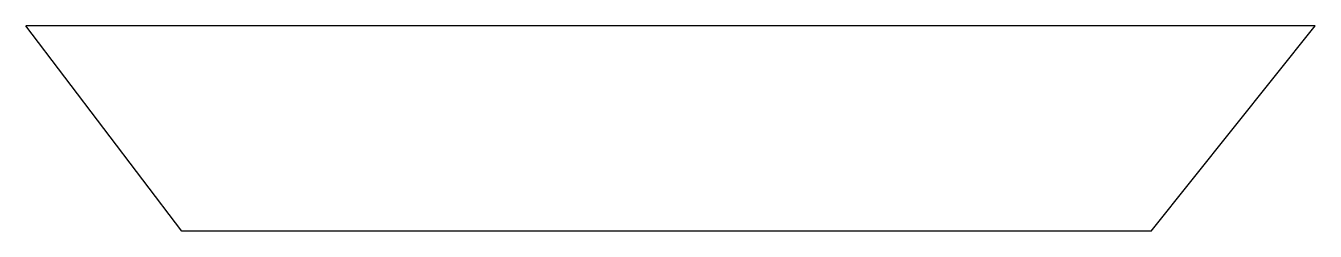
# Model space of a CAD drawing. Header units: millimetres. Extents: x -160 to 162, y -17 to 35.
import ezdxf

# ---------------------------------------------------------------- set-up
doc = ezdxf.new("R2010")
doc.units = ezdxf.units.MM

msp = doc.modelspace()

# ---------------------------------------------------------------- linework, layer by layer
at = {"color": 7, "linetype": 'Continuous', "lineweight": 25}
for p, q in [((162, 34.78), (-160, 34.78)), ((-121, -16.64), (-160, 34.78)), ((121, -16.64), (162, 34.78)), ((121, -16.64), (-121, -16.64))]:
    msp.add_line(p, q, dxfattribs=at)

doc.saveas('drawing.dxf')
